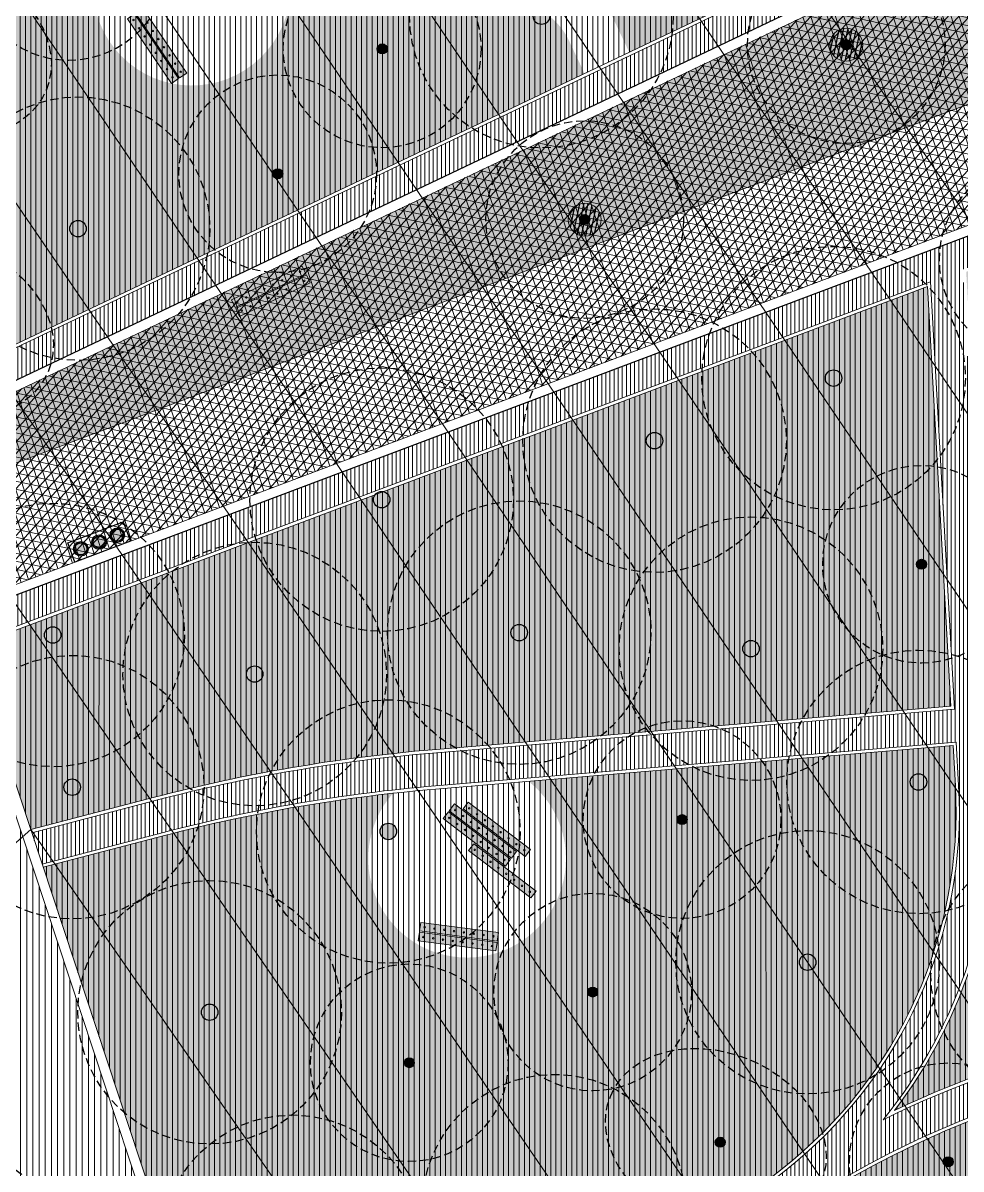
# Model space of a CAD drawing. Header units: metres. Extents: x 678805 to 1359287, y 2747329 to 5497370.
# Drawn here: x 679647.21 to 679675.68, y 2748620.07 to 2748654.86 of the extents above; entities that cross this region are included whole.
import ezdxf
from ezdxf.enums import TextEntityAlignment as Align

# ---------------------------------------------------------------- set-up
doc = ezdxf.new("R2010")
doc.units = ezdxf.units.M
doc.linetypes.add('XREF_MON_SFT_TREES$0$HIDDEN', pattern=[0.375, 0.25, -0.125])
for name, color, linetype in [('00_XREF_MON_HSC_PAVEMENT', 7, 'Continuous'), ('00_XREF_TWQ_BUILDINGS', 7, 'Continuous'), ('00_XREF_TWQ_SFT_TREES', 7, 'Continuous'), ('XREF_MON_GENERAL_LAYOUT$0$02-L-Edge Line Step -10cm', 6, 'Continuous'), ('XREF_MON_GENERAL_LAYOUT$0$02-L-Plan Change', 8, 'Continuous'), ('XREF_MON_HSC_FURNITURE$0$02-L-litter bin', 8, 'Continuous'), ('XREF_MON_HSC_PAVEMENT$0$03-TR-Tree Pit_Green', 74, 'Continuous'), ('XREF_MON_SFT_TREES$0$SL_TREE_CANOPY', 251, 'XREF_MON_SFT_TREES$0$HIDDEN'), ('XREF_MON_SFT_TREES$0$SL_TREE_TRUNK', 251, 'Continuous')]:
    doc.layers.add(name, color=color, linetype=linetype)
for name, color, linetype, true_color in [('02-L-Waterfeatures 01', 7, 'Continuous', 0x4da6ff), ('XREF_MON_HSC_PAVEMENT$0$03-TR-Tree Pit_White', 7, 'Continuous', 0xfcfcfc), ('XREF_MON_SFT_TREES$0$SL_TREE_ACACIA_ETBAICA', 7, 'Continuous', 0x405700), ('XREF_MON_SFT_TREES$0$SL_TREE_ACACIA_GERRARDII', 7, 'Continuous', 0x4c4c00), ('XREF_MON_SFT_TREES$0$SL_TREE_ACACIA_NILOTICA', 7, 'Continuous', 0x264d00), ('XREF_MON_SFT_TREES$0$SL_TREE_PROSOPIS_CINERARIA', 7, 'Continuous', 0x5f7f00)]:
    doc.layers.add(name, color=color, linetype=linetype, true_color=true_color)
for name, color, linetype, lineweight in [('XREF_MON_GENERAL_LAYOUT$0$02-L-Level Curves 0.25-0.75m', 33, 'Continuous', 5), ('XREF_MON_GENERAL_LAYOUT$0$02-L-Level Curves 0.50m', 33, 'Continuous', 5), ('XREF_MON_GENERAL_LAYOUT$0$02-L-Level Curves 1m', 37, 'Continuous', 5), ('XREF_MON_GENERAL_LAYOUT$0$02-L-Material Change', 251, 'Continuous', 5), ('XREF_MON_GENERAL_LAYOUT$0$04-BK-Tree Pit', 6, 'Continuous', 5), ('XREF_MON_HSC_FURNITURE$0$03-PG-CBIncluded', 8, 'Continuous', 5), ('XREF_MON_HSC_PAVEMENT$0$02-L-B-Flat Bar', 251, 'Continuous', 5), ('XREF_MON_HSC_PAVEMENT$0$03-TR-Pavement_04_Dry Meadow_', 54, 'Continuous', 5), ('XREF_MON_HSC_PAVEMENT$0$04-BK-Tree Pit', 6, 'Continuous', 5)]:
    doc.layers.add(name, color=color, linetype=linetype, lineweight=lineweight)
doc.layers.add('XREF_MON_HSC_FURNITURE$0$00-AUX', color=2, linetype='Continuous', plot=False)
for name, color, linetype, lineweight, true_color in [('XREF_MON_HSC_PAVEMENT$0$03-TR-Pavement_01_Compacted Ground', 7, 'Continuous', 5, 0x5a4f30), ('XREF_MON_HSC_PAVEMENT$0$03-TR-Pavement_02_Sealed Gravel', 7, 'Continuous', 5, 0x38321e), ('XREF_MON_HSC_PAVEMENT$0$03-TR-Pavement_04_Dry Meadow_2', 7, 'Continuous', 5, 0xe2c75d), ('XREF_MON_HSC_PAVEMENT$0$03-TR-Pavement_05_Precast irregular Concrete Blocks_Open Joint 2', 7, 'Continuous', 5, 0xe2c75d), ('XREF_MON_HSC_PAVEMENT$0$03-TR-Pavement_07_Precast irregular Concrete Blocks', 7, 'Continuous', 5, 0xb3b3b3)]:
    doc.layers.add(name, color=color, linetype=linetype, lineweight=lineweight, true_color=true_color)
doc.layers.get('XREF_MON_SFT_TREES$0$SL_TREE_ACACIA_ETBAICA').off()
doc.layers.get('XREF_MON_SFT_TREES$0$SL_TREE_ACACIA_GERRARDII').off()
doc.layers.get('XREF_MON_SFT_TREES$0$SL_TREE_ACACIA_NILOTICA').off()
doc.layers.get('XREF_MON_SFT_TREES$0$SL_TREE_PROSOPIS_CINERARIA').off()
doc.styles.add('XREF_MON_GENERAL_LAYOUT$0$Standard', font='arial.ttf')
pattern_1 = [(90, (652974.11672, 2717198.73223), (-0.1247775, 0), [])]

# ---------------------------------------------------------------- blocks, each defined once
blk = doc.blocks.new('XREF_MON_SFT_TREES$0$Acacia etbaica')
h = blk.add_hatch()
h.set_pattern_fill('ANSI31', color=256, scale=0.1)
edge = h.paths.add_edge_path()
edge.add_arc((0, 0), 3, 0, 360)
at = {"layer": 'XREF_MON_SFT_TREES$0$SL_TREE_TRUNK'}
h = blk.add_hatch(color=256, dxfattribs=at)
h.dxf.hatch_style = 1
edge = h.paths.add_edge_path()
edge.add_arc((0, 0), 0.15, 286.4511, 569.1271)
edge.add_arc((0, 0), 0.15, 209.1271, 286.4511)
at = {"layer": 'XREF_MON_SFT_TREES$0$SL_TREE_CANOPY'}
blk.add_circle((0, 0), 3, dxfattribs=at)
at = {"layer": 'XREF_MON_SFT_TREES$0$SL_TREE_TRUNK'}
blk.add_circle((0, 0), 0.15, dxfattribs=at)
blk.add_circle((0, 0), 0.15, dxfattribs=at)
blk = doc.blocks.new('XREF_MON_SFT_TREES$0$Acacia_gerrardii')
h = blk.add_hatch()
h.set_pattern_fill('ANSI31', color=256, scale=0.1, style=0)
edge = h.paths.add_edge_path()
edge.add_ellipse((-0.079, 0.137), major_axis=(-2.334, 2.546), ratio=0.760082, start_angle=0, end_angle=360)
at = {"layer": 'XREF_MON_SFT_TREES$0$SL_TREE_TRUNK'}
h = blk.add_hatch(color=256, dxfattribs=at)
h.dxf.hatch_style = 1
edge = h.paths.add_edge_path()
edge.add_arc((0, 0), 0.15, -7.3549, 352.6451)
at = {"layer": 'XREF_MON_SFT_TREES$0$SL_TREE_CANOPY'}
blk.add_ellipse((-0.079, 0.137), major_axis=(-2.334, 2.546), ratio=0.760082, dxfattribs=at)
at = {"layer": 'XREF_MON_SFT_TREES$0$SL_TREE_TRUNK'}
blk.add_circle((0, 0), 0.15, dxfattribs=at)
blk.add_circle((0, 0), 0.15, dxfattribs=at)
blk = doc.blocks.new('XREF_MON_SFT_TREES$0$Prosopis_cineraria')
h = blk.add_hatch()
h.set_pattern_fill('ANSI31', color=256, scale=0.1)
edge = h.paths.add_edge_path()
edge.add_arc((0, 0), 4, 0, 360)
at = {"layer": 'XREF_MON_SFT_TREES$0$SL_TREE_TRUNK'}
h = blk.add_hatch(color=256, dxfattribs=at)
h.dxf.hatch_style = 1
edge = h.paths.add_edge_path()
edge.add_arc((0, 0), 0.25, 0, 360)
at = {"layer": 'XREF_MON_SFT_TREES$0$SL_TREE_CANOPY', "linetype": 'XREF_MON_SFT_TREES$0$HIDDEN'}
blk.add_circle((0, 0), 4, dxfattribs=at)
at = {"layer": 'XREF_MON_SFT_TREES$0$SL_TREE_TRUNK'}
blk.add_circle((0, 0), 0.25, dxfattribs=at)
blk = doc.blocks.new('XREF_MON_SFT_TREES$0$Acacia_nilotica')
h = blk.add_hatch()
h.set_pattern_fill('ANSI31', color=256, scale=0.1)
edge = h.paths.add_edge_path()
edge.add_arc((0, 0), 4, 0, 360)
at = {"layer": 'XREF_MON_SFT_TREES$0$SL_TREE_TRUNK'}
h = blk.add_hatch(color=256, dxfattribs=at)
h.dxf.hatch_style = 1
edge = h.paths.add_edge_path()
edge.add_arc((0, 0), 0.25, 0, 360)
at = {"layer": 'XREF_MON_SFT_TREES$0$SL_TREE_CANOPY', "linetype": 'XREF_MON_SFT_TREES$0$HIDDEN'}
blk.add_circle((0, 0), 4, dxfattribs=at)
at = {"layer": 'XREF_MON_SFT_TREES$0$SL_TREE_TRUNK'}
blk.add_circle((0, 0), 0.25, dxfattribs=at)
blk = doc.blocks.new('XREF_MON_SFT_TREES$0$Acacia Nilotica D')
h = blk.add_hatch()
h.set_pattern_fill('ANSI31', color=256, scale=0.1)
edge = h.paths.add_edge_path()
edge.add_arc((0, 0), 4, -0.0001, 359.9999)
at = {"layer": 'XREF_MON_SFT_TREES$0$SL_TREE_TRUNK'}
h = blk.add_hatch(color=256, dxfattribs=at)
h.dxf.hatch_style = 1
edge = h.paths.add_edge_path()
edge.add_arc((0, 0), 0.25, 0, 360)
at = {"layer": 'XREF_MON_SFT_TREES$0$SL_TREE_CANOPY', "linetype": 'XREF_MON_SFT_TREES$0$HIDDEN'}
blk.add_circle((0, 0), 4, dxfattribs=at)
at = {"layer": 'XREF_MON_SFT_TREES$0$SL_TREE_TRUNK'}
blk.add_circle((0, 0), 0.25, dxfattribs=at)
blk = doc.blocks.new('XREF_MON_SFT_TREES')
at = {"layer": 'XREF_MON_SFT_TREES$0$SL_TREE_ACACIA_ETBAICA', "rotation": 25.44812939262281}
for p in [(679648.606, 2748656.726), (679672.193, 2748654.199), (679658.111, 2748654.075), (679654.942, 2748650.284), (679664.258, 2748648.895), (679678.023, 2748647.681), (679674.479, 2748638.432), (679667.213, 2748630.683), (679664.5, 2748625.446), (679658.933, 2748623.301), (679675.289, 2748620.296)]:
    blk.add_blockref('XREF_MON_SFT_TREES$0$Acacia etbaica', p, dxfattribs=at)
at = {"layer": 'XREF_MON_SFT_TREES$0$SL_TREE_ACACIA_GERRARDII', "rotation": 25.44812939262281}
for p in [(679666.904, 2748658.506), (679644.851, 2748654.052), (679644.913, 2748645.514), (679668.368, 2748620.89)]:
    blk.add_blockref('XREF_MON_SFT_TREES$0$Acacia_gerrardii', p, dxfattribs=at)
at = {"layer": 'XREF_MON_SFT_TREES$0$SL_TREE_ACACIA_NILOTICA'}
for name, p, rotation in [('XREF_MON_SFT_TREES$0$Acacia Nilotica D', (679662.944, 2748655.066), 25.44819483249446), ('XREF_MON_SFT_TREES$0$Acacia Nilotica D', (679648.881, 2748648.618), 25.44819483249446), ('XREF_MON_SFT_TREES$0$Acacia Nilotica D', (679666.377, 2748642.183), 25.44819483249446), ('XREF_MON_SFT_TREES$0$Acacia Nilotica D', (679669.302, 2748635.869), 25.44819483249446), ('XREF_MON_SFT_TREES$0$Acacia Nilotica D', (679648.704, 2748631.666), 25.44819483249446), ('XREF_MON_SFT_TREES$0$Acacia Nilotica D', (679671.023, 2748626.353), 25.44819483249446), ('XREF_MON_SFT_TREES$0$Acacia Nilotica D', (679678.765, 2748625.964), 25.44819483249446), ('XREF_MON_SFT_TREES$0$Acacia Nilotica D', (679655.386, 2748617.716), 25.44819483249446), ('XREF_MON_SFT_TREES$0$Acacia_nilotica', (679644.609, 2748616.839), 25.44812939262281)]:
    blk.add_blockref(name, p, dxfattribs=dict(at, rotation=rotation))
at = {"layer": 'XREF_MON_SFT_TREES$0$SL_TREE_PROSOPIS_CINERARIA', "rotation": 25.44812939262281}
for p in [(679671.81, 2748644.081), (679679.924, 2748642.521), (679658.097, 2748640.394), (679648.113, 2748636.284), (679662.269, 2748636.357), (679654.243, 2748635.099), (679674.387, 2748631.825), (679658.298, 2748630.322), (679652.874, 2748624.835), (679680.701, 2748619.23), (679663.334, 2748618.949)]:
    blk.add_blockref('XREF_MON_SFT_TREES$0$Prosopis_cineraria', p, dxfattribs=at)
blk = doc.blocks.new('XREF_MON_HSC_PAVEMENT$0$TPS_OPEN JOINT')
at = {"layer": 'XREF_MON_HSC_PAVEMENT$0$03-TR-Tree Pit_Green'}
h = blk.add_hatch(dxfattribs=at)
h.set_pattern_fill('ANSI31', color=256, scale=0.04, angle=33)
edge = h.paths.add_edge_path()
edge.add_arc((0, 0), 0.5, 0, 360)
at = {"layer": 'XREF_MON_HSC_PAVEMENT$0$03-TR-Tree Pit_White'}
h = blk.add_hatch(color=256, dxfattribs=at)
h.dxf.hatch_style = 1
edge = h.paths.add_edge_path()
edge.add_arc((0, 0), 0.5, 0, 360)
blk = doc.blocks.new('XREF_MON_HSC_PAVEMENT')
at = {"layer": 'XREF_MON_HSC_PAVEMENT$0$03-TR-Pavement_01_Compacted Ground', "linetype": 'Continuous'}
h = blk.add_hatch(dxfattribs=at)
h.set_pattern_fill('ANSI31', color=256, scale=0.059, angle=45)
h.set_pattern_definition([(90, (652974.11672, 2717198.73223), (-0.187325, 0), [])])
h.paths.add_polyline_path([(679627.965, 2748648.126), (679619.306, 2748644.028), (679624.438, 2748633.281), (679643.219, 2748642.218), (679635.325, 2748666.118), (679612.376, 2748658.539), (679613.109, 2748657.004), (679621.777, 2748661.129)])
h.paths.add_polyline_path([(679643.184, 2748627.108), (679645.247, 2748622.773), (679640.913, 2748620.711), (679638.85, 2748625.045)])
h.paths.add_polyline_path([(679649.344, 2748581.128), (679662.013, 2748585.317), (679645.021, 2748636.762), (679626.168, 2748629.658)])
at = {"layer": 'XREF_MON_HSC_PAVEMENT$0$03-TR-Pavement_02_Sealed Gravel', "linetype": 'Continuous'}
h = blk.add_hatch(dxfattribs=at)
h.set_pattern_fill('ANSI31', color=256, scale=0.0393, angle=45)
h.set_pattern_definition(pattern_1)
h.paths.add_polyline_path([(679646.022, 2748669.651), (679644.67, 2748669.205, 0.014425), (679647.712, 2748667.774, -0.116155), (679651.949, 2748664.248), (679653.28, 2748664.088, 0.054441), (679651.496, 2748666.282, 0.031969), (679658.656, 2748664.247, 0.148792), (679676.703, 2748665.737, 0.107994), (679674.51, 2748661.536), (679675.514, 2748661.415, -0.179773), (679679.696, 2748667.073), (679679.366, 2748668.069, -0.177292), (679658.868, 2748665.224, -0.059518)])
h.paths.add_polyline_path([(679653.35, 2748663.979), (679652.032, 2748664.137, -0.131963), (679654.297, 2748658.324), (679655.292, 2748658.425, 0.114406)])
h.paths.add_polyline_path([(679681.787, 2748660.56), (679680.096, 2748660.763), (679675.122, 2748658.396, -0.073267), (679675.487, 2748661.318), (679674.484, 2748661.438, 0.078353), (679674.136, 2748657.998), (679674.14, 2748657.929), (679643.207, 2748643.209), (679643.492, 2748642.348)])
h.paths.add_polyline_path([(679698.469, 2748673.191), (679711.922, 2748670.549), (679713.857, 2748671.188), (679698.662, 2748674.173, 0.213675), (679683.401, 2748670.647, -0.03898), (679679.456, 2748668.117), (679679.783, 2748667.129, -0.015466), (679680.319, 2748667.449, 0.035399), (679684.004, 2748669.849, -0.213675)])
h = blk.add_hatch(dxfattribs=at)
h.set_pattern_fill('ANSI31', color=256, scale=0.0393, angle=45)
h.set_pattern_definition(pattern_1)
h.paths.add_polyline_path([(679674.751, 2748647.007), (679675.731, 2748647.377), (679685.043, 2748650.887), (679684.725, 2748651.729), (679645.302, 2748636.868), (679645.585, 2748636.012)])
h.paths.add_polyline_path([(679675.731, 2748647.377), (679674.751, 2748647.007), (679675.475, 2748634.034), (679659.641, 2748632.703, 0.042873), (679651.222, 2748631.262), (679647.476, 2748630.284), (679647.791, 2748629.333), (679651.475, 2748630.294, -0.042873), (679659.725, 2748631.707), (679675.531, 2748633.036), (679675.605, 2748631.715, -0.185976), (679672.538, 2748622.203), (679673.315, 2748621.574, 0.185976), (679676.603, 2748631.771), (679676.528, 2748633.119), (679677.135, 2748633.17, 0.107267), (679683.665, 2748635.173), (679686.436, 2748636.728), (679685.947, 2748637.6), (679683.175, 2748636.045, -0.107267), (679677.052, 2748634.167), (679676.472, 2748634.118)])
h = blk.add_hatch(dxfattribs=at)
h.set_pattern_fill('ANSI31', color=256, scale=0.0393, angle=45)
h.set_pattern_definition(pattern_1)
h.paths.add_polyline_path([(679687.092, 2748623.667), (679687.115, 2748624.667, 0.120617), (679673.315, 2748621.574), (679672.538, 2748622.203, -0.056464), (679670.309, 2748620.006), (679656.828, 2748609.424), (679657.445, 2748608.637), (679668.788, 2748617.54, -0.172938)])
at = {"layer": 'XREF_MON_HSC_PAVEMENT$0$03-TR-Pavement_04_Dry Meadow_', "linetype": 'Continuous'}
h = blk.add_hatch(dxfattribs=at)
h.set_pattern_fill('ANSI31', color=256, scale=0.0502, angle=45)
h.paths.add_polyline_path([(679675.614, 2748679.424), (679646.159, 2748669.696, 0.059065), (679658.889, 2748665.322, 0.177439), (679679.335, 2748668.166)])
h.paths.add_polyline_path([(679647.67, 2748667.684, -0.01484), (679644.536, 2748669.16), (679635.61, 2748666.212), (679651.811, 2748664.265, 0.114052)])
h.paths.add_polyline_path([(679651.867, 2748666.046, -0.047808), (679653.409, 2748664.072), (679674.409, 2748661.548, -0.099799), (679676.389, 2748665.507, -0.145707), (679658.635, 2748664.149, -0.03013)])
h.paths.add_polyline_path([(679679.911, 2748660.786), (679675.587, 2748661.306, 0.069752), (679675.219, 2748658.553)])
h.paths.add_polyline_path([(679679.728, 2748666.975, 0.178669), (679675.615, 2748661.403), (679681.816, 2748660.657)])
h.paths.add_polyline_path([(679711.728, 2748670.485), (679698.45, 2748673.093, 0.213675), (679684.065, 2748669.77, -0.035399), (679680.368, 2748667.362, 0.016103), (679679.815, 2748667.031), (679681.925, 2748660.644), (679681.956, 2748660.641), (679682.052, 2748660.686)])
h.paths.add_polyline_path([(679674.037, 2748657.991), (679674.037, 2748657.992, -0.078042), (679674.383, 2748661.45), (679653.478, 2748663.963, -0.114782), (679655.401, 2748658.336), (679654.208, 2748658.215, 0.136089), (679651.895, 2748664.154), (679635.645, 2748666.107), (679643.176, 2748643.305)])
h = blk.add_hatch(dxfattribs=at)
h.set_pattern_fill('ANSI31', color=256, scale=0.0502, angle=45)
edge = h.paths.add_edge_path()
edge.add_line((679675.835, 2748647.309), (679685.074, 2748650.792))
edge.add_line((679685.074, 2748650.792), (679698.894, 2748608.948))
edge.add_line((679698.894, 2748608.948), (679662.265, 2748585.503))
edge.add_line((679662.265, 2748585.503), (679655.314, 2748606.552))
edge.add_arc((679670.931, 2748572.825), 37.167, 91.5774, 114.8467, ccw=False)
edge.add_line((679669.908, 2748609.978), (679694.804, 2748610.664))
edge.add_line((679694.804, 2748610.664), (679694.771, 2748611.863))
edge.add_line((679694.771, 2748611.863), (679669.875, 2748611.178))
edge.add_arc((679670.931, 2748572.825), 38.367, 91.5774, 109.6893)
edge.add_line((679658.005, 2748608.949), (679668.85, 2748617.462))
edge.add_arc((679686.532, 2748594.935), 28.638, 88.6842, 128.13, ccw=False)
edge.add_line((679687.19, 2748623.565), (679687.217, 2748624.765))
edge.add_arc((679686.532, 2748594.935), 29.838, 88.6842, 115.5515)
edge.add_arc((679661.727, 2748630.94), 15, 322.7222, 363.198)
edge.add_line((679676.703, 2748631.776), (679676.633, 2748633.028))
edge.add_line((679676.633, 2748633.028), (679677.144, 2748633.071))
edge.add_arc((679675.787, 2748649.214), 16.2, 274.8054, 299.2955)
edge.add_line((679683.714, 2748635.086), (679686.572, 2748636.69))
edge.add_line((679686.572, 2748636.69), (679685.985, 2748637.736))
edge.add_line((679685.985, 2748637.736), (679683.126, 2748636.132))
edge.add_arc((679675.787, 2748649.214), 15, 274.8054, 299.2955, ccw=False)
edge.add_line((679677.043, 2748634.267), (679676.566, 2748634.226))
edge.add_line((679676.566, 2748634.226), (679675.835, 2748647.309))
h = blk.add_hatch(dxfattribs=at)
h.set_pattern_fill('ANSI31', color=256, scale=0.0502, angle=45)
h.paths.add_polyline_path([(679675.505, 2748631.71), (679675.437, 2748632.927), (679659.734, 2748631.607, 0.042873), (679651.5, 2748630.198), (679647.822, 2748629.238), (679654.839, 2748607.99), (679670.247, 2748620.084, 0.245013)])
h.paths.add_polyline_path([(679674.658, 2748646.865), (679645.616, 2748635.917), (679647.445, 2748630.38), (679651.197, 2748631.359, -0.042873), (679659.633, 2748632.803), (679675.37, 2748634.126)])
at = {"layer": 'XREF_MON_HSC_PAVEMENT$0$03-TR-Pavement_04_Dry Meadow_2', "ltscale": 2, "transparency": 33554687}
h = blk.add_hatch(dxfattribs=at)
h.set_pattern_fill('AR-CONC', color=256, scale=0.0067, angle=290)
h.paths.add_polyline_path([(679675.614, 2748679.424), (679646.159, 2748669.696, 0.059065), (679658.889, 2748665.322, 0.177439), (679679.335, 2748668.166)])
h.paths.add_polyline_path([(679647.67, 2748667.684, -0.01484), (679644.536, 2748669.16), (679635.61, 2748666.212), (679651.811, 2748664.265, 0.114052)])
h.paths.add_polyline_path([(679651.867, 2748666.046, -0.047808), (679653.409, 2748664.072), (679674.409, 2748661.548, -0.099799), (679676.389, 2748665.507, -0.145707), (679658.635, 2748664.149, -0.03013)])
h.paths.add_polyline_path([(679679.911, 2748660.786), (679675.587, 2748661.306, 0.069752), (679675.219, 2748658.553)])
h.paths.add_polyline_path([(679679.728, 2748666.975, 0.178669), (679675.615, 2748661.403), (679681.816, 2748660.657)])
edge = h.paths.add_edge_path()
edge.add_arc((679694.439, 2748672.417), 3, -193.1437, 16.6989, ccw=False)
edge.add_arc((679694.968, 2748655.369), 18.063, 82.5424, 101.0129, ccw=False)
edge = h.paths.add_edge_path()
edge.add_line((679711.728, 2748670.485), (679698.45, 2748673.093))
edge.add_arc((679694.968, 2748655.369), 18.063, 78.887, 82.5422)
edge.add_arc((679694.968, 2748655.369), 18.063, 82.5422, 127.1322)
edge.add_arc((679665.231, 2748694.644), 31.2, 299.0226, 307.1322, ccw=False)
edge.add_arc((679685.219, 2748658.617), 10, 119.0226, 122.7128)
edge.add_line((679679.815, 2748667.031), (679681.925, 2748660.644))
edge.add_line((679681.925, 2748660.644), (679681.956, 2748660.641))
edge.add_line((679681.956, 2748660.641), (679682.052, 2748660.686))
edge.add_line((679682.052, 2748660.686), (679711.728, 2748670.485))
edge = h.paths.add_edge_path()
edge.add_arc((679652.332, 2748655.963), 3, 51.5648, 408.9175)
edge.add_line((679654.304, 2748658.225), (679655.401, 2748658.336))
edge.add_arc((679642.344, 2748657.015), 13.125, 5.776, 31.9675)
edge.add_line((679653.478, 2748663.963), (679674.383, 2748661.45))
edge.add_arc((679685.219, 2748658.617), 11.2, 165.3481, 183.198)
edge.add_line((679674.037, 2748657.992), (679674.037, 2748657.991))
edge.add_line((679674.037, 2748657.991), (679665.606, 2748653.979))
edge.add_line((679665.606, 2748653.979), (679665.082, 2748655.079))
edge.add_arc((679667.076, 2748655.867), 2.144, 149.0823, 201.5723, ccw=False)
edge.add_arc((679662.639, 2748658.469), 3, 330.0033, 621.2779)
edge.add_arc((679661.859, 2748653.384), 2.144, 29.3291, 81.2779, ccw=False)
edge.add_line((679663.728, 2748654.434), (679664.251, 2748653.334))
edge.add_line((679664.251, 2748653.334), (679643.176, 2748643.305))
edge.add_line((679643.176, 2748643.305), (679635.645, 2748666.107))
edge.add_line((679635.645, 2748666.107), (679651.895, 2748664.154))
edge.add_arc((679642.344, 2748657.015), 11.925, 6.2513, 36.775, ccw=False)
h = blk.add_hatch(dxfattribs=at)
h.set_pattern_fill('AR-CONC', color=256, scale=0.0067, angle=290)
edge = h.paths.add_edge_path()
edge.add_line((679662.152, 2748598.297), (679658.445, 2748597.072))
edge.add_line((679658.445, 2748597.072), (679662.265, 2748585.503))
edge.add_line((679662.265, 2748585.503), (679698.894, 2748608.948))
edge.add_line((679698.894, 2748608.948), (679685.074, 2748650.792))
edge.add_line((679685.074, 2748650.792), (679675.835, 2748647.309))
edge.add_line((679675.835, 2748647.309), (679676.566, 2748634.226))
edge.add_line((679676.566, 2748634.226), (679677.043, 2748634.267))
edge.add_arc((679675.787, 2748649.214), 15, 274.8054, 297.2878)
edge.add_line((679682.664, 2748635.883), (679682.536, 2748636.11))
edge.add_arc((679680.741, 2748634.937), 2.144, 33.1766, 85.3976)
edge.add_arc((679681.179, 2748640.063), 3, -26.5336, 264.9312, ccw=False)
edge.add_arc((679685.781, 2748637.765), 2.144, 153.4655, 205.4143)
edge.add_line((679683.844, 2748636.844), (679683.976, 2748636.609))
edge.add_line((679683.976, 2748636.609), (679685.985, 2748637.736))
edge.add_line((679685.985, 2748637.736), (679686.572, 2748636.69))
edge.add_line((679686.572, 2748636.69), (679683.714, 2748635.086))
edge.add_arc((679675.787, 2748649.214), 16.2, 274.8054, 299.2955, ccw=False)
edge.add_line((679677.144, 2748633.071), (679676.633, 2748633.028))
edge.add_line((679676.633, 2748633.028), (679676.703, 2748631.776))
edge.add_arc((679661.727, 2748630.94), 15, -37.2778, 3.198, ccw=False)
edge.add_arc((679686.532, 2748594.935), 29.838, 88.6842, 115.5515, ccw=False)
edge.add_line((679687.217, 2748624.765), (679687.19, 2748623.565))
edge.add_arc((679686.532, 2748594.935), 28.638, 88.6842, 128.13)
edge.add_line((679668.85, 2748617.462), (679658.005, 2748608.949))
edge.add_arc((679670.931, 2748572.825), 38.367, 91.5774, 109.6893, ccw=False)
edge.add_line((679669.875, 2748611.178), (679694.771, 2748611.863))
edge.add_line((679694.771, 2748611.863), (679694.804, 2748610.664))
edge.add_line((679694.804, 2748610.664), (679688.508, 2748610.49))
edge.add_arc((679687.772, 2748607.582), 3, -252.6595, 75.8143, ccw=False)
edge.add_line((679686.878, 2748610.446), (679669.908, 2748609.978))
edge.add_arc((679670.931, 2748572.825), 37.167, 91.5774, 114.8467)
edge.add_line((679655.314, 2748606.552), (679657.974, 2748598.497))
edge.add_line((679657.974, 2748598.497), (679661.681, 2748599.721))
edge.add_arc((679660.873, 2748601.707), 2.144, 292.1571, 344.3733)
edge.add_arc((679665.82, 2748600.298), 3, -127.1128, 163.9151, ccw=False)
edge.add_arc((679662.685, 2748596.22), 2.144, 51.8341, 104.4019)
edge = h.paths.add_edge_path(flags=17)
edge.add_line((679671.198, 2748619.122), (679672.477, 2748619.898))
edge.add_line((679672.477, 2748619.898), (679672.525, 2748619.817))
edge.add_arc((679674.287, 2748621.039), 2.144, 214.7627, 266.7114)
edge.add_arc((679673.991, 2748615.904), 3, -54.2525, 86.7114, ccw=False)
edge.add_arc((679676.997, 2748611.729), 2.144, 125.7475, 177.6962)
edge.add_line((679674.854, 2748611.815), (679674.868, 2748611.315))
edge.add_line((679674.868, 2748611.315), (679673.369, 2748611.274))
edge.add_line((679673.369, 2748611.274), (679673.355, 2748611.774))
edge.add_arc((679671.221, 2748611.57), 2.144, 5.4586, 57.4074)
edge.add_arc((679673.991, 2748615.904), 3, 155.0515, 237.4074, ccw=False)
edge.add_arc((679669.327, 2748618.074), 2.144, 335.0515, 389.2568)
h = blk.add_hatch(dxfattribs=at)
h.set_pattern_fill('AR-CONC', color=256, scale=0.0067, angle=290)
h.paths.add_polyline_path([(679674.658, 2748646.865), (679645.616, 2748635.917), (679647.445, 2748630.38), (679651.197, 2748631.359, -0.042873), (679659.633, 2748632.803), (679675.37, 2748634.126)])
edge = h.paths.add_edge_path()
edge.add_arc((679660.688, 2748629.494), 3, 138.5289, 411.562)
edge.add_line((679662.553, 2748631.844), (679675.437, 2748632.927))
edge.add_line((679675.437, 2748632.927), (679675.505, 2748631.71))
edge.add_arc((679661.727, 2748630.94), 13.8, -51.87, 3.198, ccw=False)
edge.add_line((679670.247, 2748620.084), (679654.839, 2748607.99))
edge.add_line((679654.839, 2748607.99), (679647.822, 2748629.238))
edge.add_line((679647.822, 2748629.238), (679651.5, 2748630.198))
edge.add_arc((679663.822, 2748582.979), 48.8, 96.331, 104.625, ccw=False)
at = {"layer": 'XREF_MON_HSC_PAVEMENT$0$03-TR-Pavement_05_Precast irregular Concrete Blocks_Open Joint 2'}
h = blk.add_hatch(dxfattribs=at)
h.set_pattern_fill('SWAMP', color=256, scale=0.01)
h.set_pattern_definition([(0, (0, 0), (0.127, 0.219970452362), [0.03175, -0.22225]), (90, (0.01588, 0), (-0.127, 0.219970452362), [0.015875, -0.424065904724]), (90, (0.01984, 0), (-0.127, 0.219970452362), [0.0127, -0.427240904724]), (90, (0.0119, 0), (-0.127, 0.219970452362), [0.0127, -0.427240904724]), (60, (0.02381, 0), (-0.126999999827, 0.219970452462), [0.01016, -0.24384]), (120, (0.00794, 0), (-0.253999999827, 1e-10), [0.01016, -0.24384])])
h.paths.add_polyline_path([(679644.127, 2748640.424), (679643.587, 2748642.061), (679682.022, 2748660.351), (679683.679, 2748655.335)])
at = {"layer": 'XREF_MON_HSC_PAVEMENT$0$03-TR-Pavement_07_Precast irregular Concrete Blocks', "linetype": 'Continuous'}
h = blk.add_hatch(dxfattribs=at)
h.set_pattern_fill('NET3', color=256, scale=0.075, angle=108)
h.set_pattern_definition([(108, (679681.93128, 2748660.30768), (-0.2264703, -0.0735847), []), (168, (679681.93128, 2748660.30768), (-0.049509, -0.2329214), []), (228, (679681.93128, 2748660.30768), (0.1769614, -0.1593367), [])])
h.paths.add_polyline_path([(679643.587, 2748642.061), (679645.209, 2748637.148), (679684.761, 2748652.059), (679682.022, 2748660.351)])
at = {"layer": 'XREF_MON_HSC_PAVEMENT$0$02-L-B-Flat Bar'}
blk.add_lwpolyline([(679746.045, 2748675.939), (679683.679, 2748655.335), (679644.127, 2748640.424)], dxfattribs=at)
at = {"layer": 'XREF_MON_HSC_PAVEMENT$0$04-BK-Tree Pit'}
for p in [(679672.193, 2748654.199), (679664.258, 2748648.895)]:
    blk.add_blockref('XREF_MON_HSC_PAVEMENT$0$TPS_OPEN JOINT', p, dxfattribs=at)
blk = doc.blocks.new('XREF_MON_HSC_FURNITURE$0$RAI_B_HL')
at = {"true_color": 0xfcfcfc}
h = blk.add_hatch(color=7, dxfattribs=at)
h.dxf.hatch_style = 1
h.paths.add_polyline_path([(2100.11, 179.356), (2100.371, 179.381), (2100.141, 181.745), (2099.88, 181.72)])
h.paths.add_polyline_path([(2100.192, 180.104, -1), (2100.146, 180.1, -1)], flags=16)
h.paths.add_polyline_path([(2100.189, 180.104, -1), (2100.149, 180.1, -1)], flags=0)
h.paths.add_polyline_path([(2100.117, 180.399, -1), (2100.163, 180.403, -1)], flags=16)
h.paths.add_polyline_path([(2100.221, 179.805, -1), (2100.175, 179.801, -1)], flags=16)
h.paths.add_polyline_path([(2100.088, 180.698, -1), (2100.134, 180.702, -1)], flags=16)
h.paths.add_polyline_path([(2100.25, 179.506, -1), (2100.204, 179.502, -1)], flags=16)
h.paths.add_polyline_path([(2100.059, 180.997, -1), (2100.105, 181.001, -1)], flags=16)
h.paths.add_polyline_path([(2100.03, 181.296, -1), (2100.076, 181.3, -1)], flags=16)
h.paths.add_polyline_path([(2100.001, 181.595, -1), (2100.047, 181.599, -1)], flags=16)
h = blk.add_hatch(color=7, dxfattribs=at)
h.dxf.hatch_style = 1
h.paths.add_polyline_path([(2100.409, 179.385), (2100.67, 179.41), (2100.44, 181.774), (2100.179, 181.749)])
h.paths.add_polyline_path([(2100.491, 180.133, -1), (2100.445, 180.129, -1)], flags=16)
h.paths.add_polyline_path([(2100.488, 180.133, -1), (2100.448, 180.129, -1)], flags=0)
h.paths.add_polyline_path([(2100.416, 180.428, -1), (2100.462, 180.432, -1)], flags=16)
h.paths.add_polyline_path([(2100.52, 179.834, -1), (2100.474, 179.83, -1)], flags=16)
h.paths.add_polyline_path([(2100.387, 180.727, -1), (2100.433, 180.731, -1)], flags=16)
h.paths.add_polyline_path([(2100.549, 179.536, -1), (2100.503, 179.531, -1)], flags=16)
h.paths.add_polyline_path([(2100.358, 181.026, -1), (2100.404, 181.03, -1)], flags=16)
h.paths.add_polyline_path([(2100.329, 181.325, -1), (2100.375, 181.329, -1)], flags=16)
h.paths.add_polyline_path([(2100.3, 181.624, -1), (2100.346, 181.628, -1)], flags=16)
for points in [[(2100.11, 179.356), (2100.371, 179.381), (2100.141, 181.745), (2099.88, 181.72), (2100.11, 179.356)], [(2100.409, 179.385), (2100.67, 179.41), (2100.44, 181.774), (2100.179, 181.749), (2100.409, 179.385)]]:
    blk.add_lwpolyline(points, close=True)
for centre, radius in [((2100.024, 181.597), 0.023), ((2100.323, 181.626), 0.023), ((2100.053, 181.298), 0.023), ((2100.352, 181.327), 0.023), ((2100.082, 180.999), 0.023), ((2100.381, 181.028), 0.023), ((2100.111, 180.7), 0.023), ((2100.41, 180.729), 0.023), ((2100.14, 180.401), 0.023), ((2100.439, 180.43), 0.023), ((2100.169, 180.102), 0.023), ((2100.169, 180.102), 0.02), ((2100.468, 180.131), 0.023), ((2100.468, 180.131), 0.02), ((2100.198, 179.803), 0.023), ((2100.227, 179.504), 0.023), ((2100.497, 179.832), 0.023), ((2100.526, 179.533), 0.023)]:
    blk.add_circle(centre, radius)
blk = doc.blocks.new('XREF_MON_HSC_FURNITURE$0$RAI_D')
at = {"rotation": 324.4534980158393}
blk.add_blockref('XREF_MON_HSC_FURNITURE$0$RAI_B_HL', (-1815.645, 1074.162), dxfattribs=at)
blk = doc.blocks.new('*U563')
at = {"layer": 'XREF_MON_HSC_FURNITURE$0$03-PG-CBIncluded', "rotation": 300.0003433891458}
blk.add_blockref('XREF_MON_HSC_FURNITURE$0$RAI_D', (2.038, -0.998), dxfattribs=at)
blk = doc.blocks.new('XREF_MON_HSC_FURNITURE$0$RAI_A_HL')
at = {"true_color": 0xfcfcfc}
h = blk.add_hatch(color=7, dxfattribs=at)
h.dxf.hatch_style = 1
h.paths.add_polyline_path([(2094.887, 181.547), (2094.776, 181.785), (2092.625, 180.778), (2092.736, 180.541)])
h.paths.add_polyline_path([(2094.154, 181.374, -1), (2094.174, 181.333, -1)], flags=16)
h.paths.add_polyline_path([(2094.156, 181.372, -1), (2094.173, 181.335, -1)], flags=0)
h.paths.add_polyline_path([(2093.902, 181.205, -1), (2093.882, 181.247, -1)], flags=16)
h.paths.add_polyline_path([(2094.426, 181.502, -1), (2094.446, 181.46, -1)], flags=16)
h.paths.add_polyline_path([(2093.63, 181.078, -1), (2093.61, 181.12, -1)], flags=16)
h.paths.add_polyline_path([(2094.699, 181.629, -1), (2094.718, 181.587, -1)], flags=16)
h.paths.add_polyline_path([(2093.358, 180.951, -1), (2093.338, 180.993, -1)], flags=16)
h.paths.add_polyline_path([(2093.086, 180.824, -1), (2093.066, 180.865, -1)], flags=16)
h.paths.add_polyline_path([(2092.813, 180.696, -1), (2092.794, 180.738, -1)], flags=16)
h = blk.add_hatch(color=7, dxfattribs=at)
h.dxf.hatch_style = 1
h.paths.add_polyline_path([(2094.742, 181.148), (2094.631, 181.385), (2092.48, 180.379), (2092.591, 180.141)])
h.paths.add_polyline_path([(2094.01, 180.975, -1), (2094.029, 180.933, -1)], flags=16)
h.paths.add_polyline_path([(2094.011, 180.972, -1), (2094.028, 180.936, -1)], flags=0)
h.paths.add_polyline_path([(2093.757, 180.806, -1), (2093.737, 180.848, -1)], flags=16)
h.paths.add_polyline_path([(2094.282, 181.102, -1), (2094.301, 181.061, -1)], flags=16)
h.paths.add_polyline_path([(2093.485, 180.679, -1), (2093.465, 180.721, -1)], flags=16)
h.paths.add_polyline_path([(2094.554, 181.23, -1), (2094.573, 181.188, -1)], flags=16)
h.paths.add_polyline_path([(2093.213, 180.552, -1), (2093.193, 180.593, -1)], flags=16)
h.paths.add_polyline_path([(2092.941, 180.424, -1), (2092.921, 180.466, -1)], flags=16)
h.paths.add_polyline_path([(2092.669, 180.297, -1), (2092.649, 180.339, -1)], flags=16)
h = blk.add_hatch(color=7, dxfattribs=at)
h.dxf.hatch_style = 1
h.paths.add_polyline_path([(2096.085, 181.113), (2095.974, 181.35), (2093.823, 180.344), (2093.934, 180.106)])
h.paths.add_polyline_path([(2095.352, 180.94, -1), (2095.372, 180.898, -1)], flags=16)
h.paths.add_polyline_path([(2095.354, 180.937, -1), (2095.371, 180.901, -1)], flags=0)
h.paths.add_polyline_path([(2095.1, 180.771, -1), (2095.08, 180.813, -1)], flags=16)
h.paths.add_polyline_path([(2095.624, 181.067, -1), (2095.644, 181.026, -1)], flags=16)
h.paths.add_polyline_path([(2094.828, 180.644, -1), (2094.808, 180.686, -1)], flags=16)
h.paths.add_polyline_path([(2095.897, 181.195, -1), (2095.916, 181.153, -1)], flags=16)
h.paths.add_polyline_path([(2094.556, 180.517, -1), (2094.536, 180.558, -1)], flags=16)
h.paths.add_polyline_path([(2094.284, 180.389, -1), (2094.264, 180.431, -1)], flags=16)
h.paths.add_polyline_path([(2094.011, 180.262, -1), (2093.992, 180.304, -1)], flags=16)
h = blk.add_hatch(color=7, dxfattribs=at)
h.dxf.hatch_style = 1
h.paths.add_polyline_path([(2094.87, 180.876), (2094.758, 181.113), (2092.607, 180.107), (2092.718, 179.869)])
h.paths.add_polyline_path([(2094.137, 180.703, -1), (2094.156, 180.661, -1)], flags=16)
h.paths.add_polyline_path([(2094.138, 180.7, -1), (2094.155, 180.664, -1)], flags=0)
h.paths.add_polyline_path([(2093.884, 180.534, -1), (2093.865, 180.576, -1)], flags=16)
h.paths.add_polyline_path([(2094.409, 180.83, -1), (2094.428, 180.789, -1)], flags=16)
h.paths.add_polyline_path([(2093.612, 180.407, -1), (2093.593, 180.448, -1)], flags=16)
h.paths.add_polyline_path([(2094.681, 180.958, -1), (2094.7, 180.916, -1)], flags=16)
h.paths.add_polyline_path([(2093.34, 180.28, -1), (2093.321, 180.321, -1)], flags=16)
h.paths.add_polyline_path([(2093.068, 180.152, -1), (2093.048, 180.194, -1)], flags=16)
h.paths.add_polyline_path([(2092.796, 180.025, -1), (2092.776, 180.067, -1)], flags=16)
for points in [[(2094.887, 181.547), (2094.776, 181.785), (2092.625, 180.778), (2092.736, 180.541), (2094.887, 181.547)], [(2094.742, 181.148), (2094.631, 181.385), (2092.48, 180.379), (2092.591, 180.141), (2094.742, 181.148)], [(2096.085, 181.113), (2095.974, 181.35), (2093.823, 180.344), (2093.934, 180.106), (2096.085, 181.113)], [(2094.87, 180.876), (2094.758, 181.113), (2092.607, 180.107), (2092.718, 179.869), (2094.87, 180.876)]]:
    blk.add_lwpolyline(points, close=True)
for centre, radius in [((2094.708, 181.608), 0.023), ((2093.892, 181.226), 0.023), ((2094.164, 181.354), 0.023), ((2094.164, 181.354), 0.02), ((2094.436, 181.481), 0.023), ((2093.348, 180.972), 0.023), ((2093.62, 181.099), 0.023), ((2094.019, 180.954), 0.023), ((2094.019, 180.954), 0.02), ((2094.291, 181.082), 0.023), ((2094.563, 181.209), 0.023), ((2094.691, 180.937), 0.023), ((2095.362, 180.919), 0.023), ((2095.362, 180.919), 0.02), ((2095.634, 181.046), 0.023), ((2095.906, 181.174), 0.023), ((2092.804, 180.717), 0.023), ((2093.076, 180.845), 0.023), ((2093.203, 180.572), 0.023), ((2093.475, 180.7), 0.023), ((2093.747, 180.827), 0.023), ((2093.874, 180.555), 0.023), ((2094.147, 180.682), 0.023), ((2094.147, 180.682), 0.02), ((2094.419, 180.809), 0.023), ((2094.546, 180.537), 0.023), ((2094.818, 180.665), 0.023), ((2095.09, 180.792), 0.023), ((2092.659, 180.318), 0.023), ((2092.931, 180.445), 0.023), ((2093.33, 180.3), 0.023), ((2093.602, 180.428), 0.023), ((2094.002, 180.283), 0.023), ((2094.274, 180.41), 0.023), ((2092.786, 180.046), 0.023), ((2093.058, 180.173), 0.023)]:
    blk.add_circle(centre, radius)
blk = doc.blocks.new('XREF_MON_HSC_FURNITURE$0$RAI_A')
at = {"rotation": 174.9313728525879}
blk.add_blockref('XREF_MON_HSC_FURNITURE$0$RAI_A_HL', (2102.872, -5.018), dxfattribs=at)
blk = doc.blocks.new('XREF_MON_HSC_FURNITURE$0$3 concrete recycling bins')
at = {"true_color": 0xfcfcfc}
h = blk.add_hatch(color=7, dxfattribs=at)
h.dxf.hatch_style = 1
edge = h.paths.add_edge_path()
edge.add_arc((-0.59, 0), 0.22, 0, 360)
h = blk.add_hatch(color=7, dxfattribs=at)
h.dxf.hatch_style = 1
edge = h.paths.add_edge_path()
edge.add_arc((0, 0), 0.22, 0, 360)
h = blk.add_hatch(color=7, dxfattribs=at)
h.dxf.hatch_style = 1
edge = h.paths.add_edge_path()
edge.add_arc((0.59, 0), 0.22, 0, 360)
for points in [[(-0.773, 0), (-0.81, 0)], [(-0.499, 0.158), (-0.48, 0.191)], [(-0.182, 0), (-0.22, 0)], [(0.091, 0.158), (0.11, 0.191)], [(0.408, 0), (0.37, 0)], [(0.681, 0.158), (0.7, 0.191)], [(-0.499, -0.158), (-0.48, -0.191)], [(0.091, -0.158), (0.11, -0.191)], [(0.681, -0.158), (0.7, -0.191)]]:
    blk.add_lwpolyline(points)
for centre, radius in [((-0.59, 0), 0.22), ((-0.59, 0), 0.182), ((0, 0), 0.22), ((0, 0), 0.182), ((0.59, 0), 0.22), ((0.59, 0), 0.182)]:
    blk.add_circle(centre, radius)
at = {"layer": 'XREF_MON_HSC_FURNITURE$0$00-AUX'}
blk.add_lwpolyline([(-0.9, 0.311), (0.9, 0.311), (0.9, -0.311), (-0.9, -0.311)], close=True, dxfattribs=at)
blk = doc.blocks.new('XREF_MON_HSC_FURNITURE')
at = {"layer": 'XREF_MON_HSC_FURNITURE$0$02-L-litter bin', "rotation": 20.65782855646937}
blk.add_blockref('XREF_MON_HSC_FURNITURE$0$3 concrete recycling bins', (679649.52, 2748639.107), dxfattribs=at)
at = {"layer": 'XREF_MON_HSC_FURNITURE$0$03-PG-CBIncluded'}
for name, p, rotation in [('XREF_MON_HSC_FURNITURE$0$RAI_A', (679651.955, 2748655.989), 117.6923410922475), ('XREF_MON_HSC_FURNITURE$0$RAI_D', (679652.109, 2748655.758), 64.25029596558899), ('XREF_MON_HSC_FURNITURE$0$RAI_A', (679661.874, 2748629.032), 122.6460558866859), ('XREF_MON_HSC_FURNITURE$0$RAI_D', (679659.785, 2748628.807), 112.521245848199)]:
    blk.add_blockref(name, p, dxfattribs=dict(at, rotation=rotation))
at = {"layer": 'XREF_MON_HSC_FURNITURE$0$03-PG-CBIncluded', "color": 0, "linetype": 'ByBlock', "lineweight": -2, "transparency": 16777216, "rotation": 205.4652203301243}
blk.add_blockref('*U563', (679655.554, 2748647.756), dxfattribs=at)
blk = doc.blocks.new('XREF_MON_GENERAL_LAYOUT')
at = {"layer": 'XREF_MON_GENERAL_LAYOUT$0$02-L-Edge Line Step -10cm'}
for points in [[(679681.927, 2748660.638), (679643.492, 2748642.348)], [(679645.302, 2748636.868), (679684.854, 2748651.777)]]:
    blk.add_lwpolyline(points, dxfattribs=at)
at = {"layer": 'XREF_MON_GENERAL_LAYOUT$0$02-L-Level Curves 0.25-0.75m', "ltscale": 0.3}
for points in [[(679699.964, 2748606.022), (679687.74, 2748601.69), (679644.74, 2748665.115), (679677.461, 2748674.229), (679716.762, 2748672.147), (679716.393, 2748662.194), (679718.15, 2748661.037), (679716.782, 2748659.82), (679721.093, 2748646.765), (679728.935, 2748634.165), (679725.944, 2748632.076), (679730.758, 2748617.494), (679729.809, 2748617.18), (679727.886, 2748623.003), (679715.336, 2748611.832)], [(679699.48, 2748607.488), (679693.371, 2748605.294), (679653.531, 2748664.058), (679678.523, 2748671.019), (679708.643, 2748669.466), (679708.32, 2748659.526), (679719.848, 2748647.214), (679708.377, 2748637.004), (679716.414, 2748624.092), (679712.236, 2748621.222)], [(679711.22, 2748624.298), (679714.762, 2748626.745), (679705.505, 2748641.618), (679703.333, 2748648.197), (679708.573, 2748652.861), (679704.277, 2748658.191), (679704.583, 2748668.126), (679679.054, 2748669.415), (679657.926, 2748663.529), (679696.186, 2748607.097), (679699.251, 2748608.181)], [(679699.002, 2748608.899), (679662.322, 2748663.001), (679679.585, 2748667.81), (679700.524, 2748666.785), (679700.229, 2748656.853), (679700.607, 2748656.457), (679705.505, 2748641.618), (679713.111, 2748629.398), (679710.205, 2748627.373), (679714.32, 2748614.908), (679713.371, 2748614.595), (679711.718, 2748619.6), (679700.128, 2748609.284)], [(679610.242, 2748644.907), (679635.725, 2748665.865), (679682.109, 2748598.086), (679700.448, 2748604.557)], [(679700.932, 2748603.092), (679676.479, 2748594.482), (679643.537, 2748642.212), (679620.991, 2748622.398)], [(679626.177, 2748611.54), (679647.445, 2748630.38), (679673.663, 2748592.68), (679701.173, 2748602.36)]]:
    blk.add_lwpolyline(points, dxfattribs=at)
at = {"layer": 'XREF_MON_GENERAL_LAYOUT$0$02-L-Level Curves 0.50m', "ltscale": 0.3}
blk.add_lwpolyline([(679700.206, 2748605.29), (679684.925, 2748599.888), (679640.344, 2748665.643), (679676.929, 2748675.834), (679720.822, 2748673.488), (679720.411, 2748663.521), (679728.618, 2748655.777), (679720.503, 2748648.554), (679721.093, 2748646.765), (679730.616, 2748631.466), (679726.974, 2748628.954)], dxfattribs=at)
at = {"layer": 'XREF_MON_GENERAL_LAYOUT$0$02-L-Level Curves 1m', "ltscale": 0.3}
for points in [[(679713.251, 2748618.146), (679718.065, 2748621.438), (679714.6, 2748627.005), (679726.693, 2748637.768), (679721.093, 2748646.765), (679718.444, 2748654.787), (679712.361, 2748660.862), (679712.703, 2748670.807), (679677.992, 2748672.624), (679649.135, 2748664.586), (679690.556, 2748603.492), (679699.722, 2748606.755)], [(679710.299, 2748633.916), (679695.193, 2748620.471), (679666.717, 2748662.473), (679680.117, 2748666.205), (679696.464, 2748665.445), (679696.178, 2748655.516), (679703.432, 2748647.897), (679705.505, 2748641.618), (679710.299, 2748633.916)], [(679700.69, 2748603.825), (679679.294, 2748596.284), (679639.557, 2748654.263), (679615.615, 2748633.657)]]:
    blk.add_lwpolyline(points, dxfattribs=at)
at = {"layer": 'XREF_MON_GENERAL_LAYOUT$0$02-L-Material Change', "lineweight": 0, "ltscale": 0.2}
for p, q in [((679662.298, 2748585.411), (679645.209, 2748637.148)), ((679662.013, 2748585.317), (679645.021, 2748636.762))]:
    blk.add_line(p, q, dxfattribs=at)
at = {"layer": 'XREF_MON_GENERAL_LAYOUT$0$02-L-Material Change', "ltscale": 0.3}
for points in [[(679682.023, 2748660.351), (679643.587, 2748642.061)], [(679674.037, 2748657.991), (679643.176, 2748643.305)], [(679674.14, 2748657.929), (679643.207, 2748643.209)], [(679645.209, 2748637.148), (679684.76, 2748652.06)]]:
    blk.add_lwpolyline(points, dxfattribs=at)
at = {"layer": 'XREF_MON_GENERAL_LAYOUT$0$02-L-Material Change', "lineweight": 0, "ltscale": 0.2}
for points in [[(679645.585, 2748636.012), (679674.751, 2748647.007)], [(679645.616, 2748635.917), (679674.658, 2748646.865)]]:
    blk.add_lwpolyline(points, dxfattribs=at)
at = {"layer": 'XREF_MON_GENERAL_LAYOUT$0$02-L-Material Change', "ltscale": 0.3}
for points in [[(679647.476, 2748630.284), (679651.222, 2748631.262, -0.042873), (679659.641, 2748632.703), (679675.475, 2748634.034), (679674.751, 2748647.007)], [(679647.445, 2748630.38), (679651.197, 2748631.359, -0.042873), (679659.633, 2748632.803), (679675.37, 2748634.126), (679674.658, 2748646.865)], [(679687.115, 2748624.667, 0.120605), (679673.315, 2748621.574, 0.185976), (679676.603, 2748631.771), (679676.528, 2748633.119), (679677.135, 2748633.17, 0.107267), (679683.665, 2748635.173), (679686.436, 2748636.728)], [(679687.217, 2748624.765, 0.117771), (679673.662, 2748621.854, 0.178468), (679676.703, 2748631.776), (679676.633, 2748633.028), (679677.144, 2748633.071, 0.107267), (679683.714, 2748635.086), (679686.572, 2748636.69)], [(679654.873, 2748607.889), (679670.309, 2748620.006, 0.245013), (679675.605, 2748631.715), (679675.531, 2748633.036), (679659.725, 2748631.707, 0.042873), (679651.475, 2748630.294), (679647.791, 2748629.333)], [(679654.84, 2748607.99), (679670.247, 2748620.084, 0.245013), (679675.505, 2748631.71), (679675.437, 2748632.927), (679659.734, 2748631.607, 0.042873), (679651.5, 2748630.198), (679647.822, 2748629.238)], [(679694.674, 2748611.761), (679669.878, 2748611.078, 0.083347), (679657.445, 2748608.637), (679668.788, 2748617.54, -0.172938), (679687.092, 2748623.667, -0.173834)], [(679694.771, 2748611.863), (679669.875, 2748611.178, 0.079193), (679658.005, 2748608.949), (679668.85, 2748617.462, -0.173834), (679687.19, 2748623.565)]]:
    blk.add_lwpolyline(points, format="xyb", dxfattribs=at)
at = {"layer": 'XREF_MON_GENERAL_LAYOUT$0$02-L-Plan Change', "lineweight": 0, "ltscale": 0.2}
blk.add_line((679662.299, 2748585.406), (679635.61, 2748666.212), dxfattribs=at)
at = {"layer": 'XREF_MON_GENERAL_LAYOUT$0$04-BK-Tree Pit', "ltscale": 0.3}
for centre in [(679672.193, 2748654.199), (679664.258, 2748648.895)]:
    blk.add_circle(centre, 0.5, dxfattribs=at)
at = {"style": 'XREF_MON_GENERAL_LAYOUT$0$Standard'}
for tag, rotation, p in [('604,00', 330.2643, (679905.77, 2748776.558)), ('603,00', 330.2643, (679901.861, 2748753.477)), ('600,00', 133.826, (679944.597, 2748745.153)), ('602,00', 330.2643, (679883.319, 2748738.727)), ('601,00', 117.8906, (679920.972, 2748732.87)), ('601,00', 330.2643, (679864.777, 2748723.976)), ('600,00', 40.8833, (679777.405, 2748705.444, 1.17)), ('602,00', 330.2643, (679941.275, 2748705.483)), ('601,00', 40.8833, (679701.798, 2748703.889, 1.17)), ('598,00', 62.091, (679810.267, 2748702.619)), ('600,00', 330.2643, (679877.781, 2748691.131)), ('600,00', 19.5511, (679920.444, 2748685.496)), ('601,00', 330.2643, (679934.813, 2748683.804)), ('599,00', 330.2643, (679854.567, 2748679.061)), ('600,00', 88.3928, (679743.913, 2748675.572)), ('599,00', 20.6086, (679924.26, 2748675.216)), ('601,00', 88.3928, (679728.035, 2748671.318, -2)), ('602,00', 88.3928, (679711.826, 2748665.966, -1)), ('603,00', 88.3928, (679695.615, 2748660.611)), ('599,00', 40.8833, (679788.807, 2748655.829, 1.17)), ('601,00', 40.8833, (679627.612, 2748644.603, 1.17)), ('603,00', 41.7058, (679702.499, 2748628.484, 1.17)), ('600,00', 40.8833, (679645.925, 2748597.926, 1.17)), ('599,00', 34.2277, (679673.574, 2748555.136, 5.34))]:
    blk.add_attdef(tag, text='', height=1, rotation=rotation, dxfattribs=at).set_placement(p, align=Align.MIDDLE)
at = {"ltscale": 0.3, "style": 'XREF_MON_GENERAL_LAYOUT$0$Standard'}
for tag, rotation, p in [('603,50', 330.2643, (679911.501, 2748760.57)), ('602,50', 330.2643, (679892.865, 2748745.846)), ('600,50', 133.826, (679933.048, 2748738.729)), ('601,50', 330.2643, (679873.581, 2748731.671)), ('601,50', 101.2857, (679909.522, 2748726.945)), ('602,50', 330.2643, (679948.625, 2748713.86)), ('600,50', 39.606, (679743.243, 2748706.971)), ('600,50', 330.2643, (679880.266, 2748702.726)), ('600,50', 17.3537, (679917.615, 2748690.554)), ('599,50', 330.2643, (679867.197, 2748684.716)), ('599,50', 18.8944, (679921.71, 2748680.578)), ('599,50', 39.606, (679778.991, 2748677.241)), ('600,50', 88.3928, (679735.925, 2748673.586)), ('601,50', 88.3928, (679719.906, 2748668.581)), ('602,50', 88.3928, (679703.474, 2748663.452)), ('601,50', 39.606, (679610.513, 2748662.061)), ('598,50', 330.2643, (679861.765, 2748662.397)), ('600,00', 41.7058, (679752.308, 2748637.685)), ('601,00', 41.7058, (679736.044, 2748634.538)), ('599,00', 35.0835, (679763.043, 2748634.415, 1.17)), ('602,00', 41.7058, (679720.174, 2748633.096, 1.17)), ('600,00', 35.0835, (679747.063, 2748629.903, 1.17)), ('601,00', 35.0835, (679731.246, 2748625.239, 1.17)), ('600,50', 39.606, (679636.92, 2748621.339)), ('602,00', 35.0835, (679715.4, 2748620.639, 1.17)), ('599,50', 28.7604, (679659.482, 2748574.323))]:
    blk.add_attdef(tag, text='', height=1, rotation=rotation, dxfattribs=at).set_placement(p, align=Align.MIDDLE)

msp = doc.modelspace()

# ---------------------------------------------------------------- block references
at = {"layer": '00_XREF_MON_HSC_PAVEMENT'}
msp.add_blockref('XREF_MON_HSC_PAVEMENT', (0, 0), dxfattribs=at)
at = {"layer": '00_XREF_TWQ_BUILDINGS'}
msp.add_blockref('XREF_MON_HSC_FURNITURE', (0, 0), dxfattribs=at)
at = {"layer": '00_XREF_TWQ_SFT_TREES'}
msp.add_blockref('XREF_MON_SFT_TREES', (0, 0), dxfattribs=at)
at = {"layer": '02-L-Waterfeatures 01', "color": 18, "true_color": 0x000000}
msp.add_blockref('XREF_MON_GENERAL_LAYOUT', (0, 0), dxfattribs=at)

doc.saveas('drawing.dxf')
